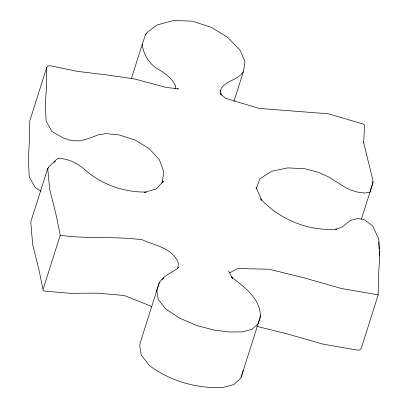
<?xml version="1.0" encoding="UTF-8"?>
<svg xmlns="http://www.w3.org/2000/svg" width="408" height="408" viewBox="0 0 408 408"><rect width="100%" height="100%" fill="white"/><g stroke="black" fill="none" stroke-linecap="round" stroke-linejoin="round"><path stroke-width="0.61" d="M177.347 88.98L178.5 88.862L166.229 87.424L134.65 78.984L105.728 74.797L77.168 71.334L50.556 65.775L48.124 65.836L46.726 67.453L46.532 85.303L45.344 104.387L46.14 121.003L51.882 131.453L63.128 137.909L71.38 140.648L77.816 140.923L83.625 140L91.259 137.634L97.634 135.007L105.861 133.605L119.044 134.9L135.242 140.097L149.272 148.726L159.38 159.732L163.817 172.059L162.037 183.09M256.846 326.359L286.37 333.657L323.126 344.168L357.403 350.095L359.836 349.967L361.238 348.325L378.196 294.856L378.395 277.032L379.613 258.371L379.251 250.818M363.594 142.984L364.635 125.103L363.14 124.058L328.445 113.796L259.386 108.431L225.721 98.435L220.101 93.58L220.759 94.314M175.134 88.924L175.619 85.828C171.503 77.28 163.276 72.267 155.433 67.565C148.089 61.863 143.162 53.57 142.275 44.258L145.467 34.649L146.834 32.762L156.901 25.051L173.844 20.4L192.423 21.191L211.436 27.397L227.491 37.235L239.981 50.062L244.79 61.185L244.815 63.49L243.372 71.681L233.927 101.449M177.643 268.459L178.469 263.517C173.313 248.161 155.198 245.744 142.351 239.828C115.076 235.977 87.516 239.241 60.246 235.227L55.876 213.914L49.633 189.016L47.731 168.473L49.144 166.53L57.533 158.534C67.208 158.075 76.673 162.884 84.017 168.922C100.689 184.263 123.491 192.392 146.054 192.035L144.595 192.403L156.351 188.792L163.424 181.162L162.384 182.606M220.284 91.933L221.391 87.95C227.067 80.442 238.129 79.81 243.372 71.681M46.726 67.453L29.769 120.921L29.57 138.771L28.387 157.855L29.192 176.725L34.813 186.946L35.894 188.129L41.188 191.168M43.284 288.696L60.246 235.227M131.289 78.887L142.275 44.258M178.923 267.174C172.344 272.942 163.567 274.941 159.1 283.157L139.822 344.117L139.842 346.469L141.26 355.149L149.644 365.69C170.483 381.21 196.906 388.707 222.788 387.498L233.692 384.586L239.736 379.236L241.108 377.339L243.382 370.158M241.108 377.339L260.345 316.695C260.692 298.534 244.168 286.982 231.407 277.042L232.58 278.384L228.556 270.958M361.381 219.203L372.943 182.748L372.917 180.407L363.487 141.938M256.423 188.506L259.932 178.694L271.56 171.319L287.609 167.887L304.822 168.749L318.806 172.446L328.838 177.062L345.821 187.751L351.691 190.409L358.321 192.275L364.732 193.004L369.929 192.27L372.943 182.748L372.652 181.55M159.956 282.229L159.1 283.157L156.779 290.654L158.217 299.477L165.765 309.04L179.505 318.082L196.569 325.472L214.088 330.067L229.587 332.005L242.301 331.898L251.904 329.322L258.07 323.87L260.345 316.695L260.141 315.466M162.093 279.903L163.807 278.047M48.644 167.606L47.731 168.473L30.768 221.937L32.686 244.769L38.928 269.652L43.197 290.506L44.35 291.082L69.952 293.296L97.4 293.143L124.312 295.499L150.073 305.791L151.455 306.979M54.106 162.399L55.473 161.094M145.467 34.649L146.441 33.91M229.73 272.814L237.716 268.51L269.209 269.234L304.302 277.904L341.221 288.466L378.196 294.856M255.974 187.338L261.803 200.313L260.564 198.885C279.771 219.626 308.637 231.504 336.926 229.128L335.315 229.536L342.077 227.123L350.248 220.499L357.643 218.484L363.916 219.545L371.739 225.139L372.927 226.46L378.777 239.108L379.598 256.035M220.101 90.168L221.416 95.054M378.823 242.005L379.16 248.931"/></g></svg>
